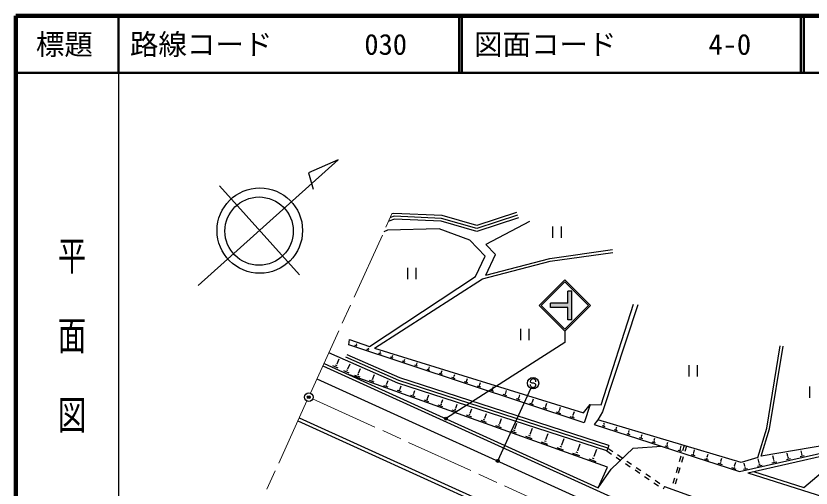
# Model space of a CAD drawing. Units: millimetres, scale not verified. Extents: x 40000 to 680000, y 20000 to 380000.
# Drawn here: x 40000 to 179526, y 297062 to 380000 of the extents above; entities that cross this region are included whole.
import ezdxf
from ezdxf.enums import TextEntityAlignment as Align

# ---------------------------------------------------------------- set-up
doc = ezdxf.new("R2010")
doc.units = ezdxf.units.MM
doc.header["$LTSCALE"] = 1000
doc.header["$PDMODE"] = 32
doc.header["$PDSIZE"] = 500
doc.linetypes.add('CHAIN', pattern=[18.5, 12, -1.5, 3.5, -1.5])
for name, color, linetype, lineweight in [('M-BGD', 7, 'Continuous', 25), ('M-BMK', 2, 'CHAIN', 13), ('M-BMK-SRVR', 3, 'Continuous', 25), ('M-STR-STRC', 7, 'Continuous', 25), ('M-TTL', 2, 'Continuous', 140), ('M-TTL-BAND', 7, 'Continuous', 25), ('M-TTL-LINE', 7, 'Continuous', 50)]:
    doc.layers.add(name, color=color, linetype=linetype, lineweight=lineweight)
doc.layers.add('M-OTRS', color=6, linetype='Continuous')
doc.layers.add('M-TTL-TXT', color=7, linetype='Continuous')
doc.styles.add('@ＭＳ ゴシック', font='')
doc.styles.add('ＭＳ ゴシック', font='')
doc.styles.get('@ＭＳ ゴシック').set_extended_font_data('@MS Gothic')
doc.styles.get('ＭＳ ゴシック').set_extended_font_data('MS Gothic')

msp = doc.modelspace()

# ---------------------------------------------------------------- hatches: boundary and pattern name
at = {"layer": 'M-STR-STRC'}
msp.add_hatch(color=256, dxfattribs=at).paths.add_polyline_path([(133818, 329521), (136818, 329521), (136818, 331646), (137568, 331646), (137568, 326646), (136818, 326646), (136818, 328771), (133818, 328771)])

# ---------------------------------------------------------------- linework, layer by layer
at = {"layer": 'M-BGD'}
for p, q in [((71976, 332637), (96554, 354703)), ((96554, 354703), (91350, 352458)), ((91350, 352458), (92140, 349563)), ((75751, 350137), (89780, 334511)), ((106386, 344817), (105707, 344594)), ((106317, 345321), (105988, 345213)), ((114780, 344922), (106317, 345321)), ((114699, 344425), (106386, 344817)), ((120873, 343202), (114780, 344922)), ((127861, 345495), (120873, 343202)), ((128017, 345020), (120884, 342680)), ((106455, 344314), (105426, 343975)), ((114618, 343929), (106455, 344314)), ((120895, 342157), (114618, 343929)), ((120884, 342680), (114699, 344425)), ((128173, 344545), (120895, 342157)), ((130098, 343890), (122464, 339823)), ((105222, 342366), (104569, 342088)), ((114292, 342572), (105222, 342366)), ((119652, 340614), (114292, 342572)), ((134145, 343026), (134145, 341026)), ((135645, 343026), (135645, 341026)), ((122332, 337779), (119652, 340614)), ((124125, 338066), (122464, 339823)), ((120657, 334223), (122332, 337779)), ((122429, 334464), (124125, 338066)), ((133668, 337393), (144661, 338966)), ((133767, 336902), (144732, 338472)), ((121877, 333804), (133767, 336902)), ((122429, 334464), (133668, 337393)), ((108694, 335767), (108694, 333767)), ((110194, 335767), (110194, 333767)), ((102014, 321906), (120657, 334223)), ((102895, 321652), (121877, 333804)), ((142672, 311669), (148376, 329350)), ((149101, 329246), (142932, 310477)), ((128515, 325066), (128515, 323066)), ((130015, 325066), (130015, 323066)), ((98412, 322205), (98510, 323143)), ((98510, 323143), (102014, 321906)), ((99785, 322300), (99758, 322309)), ((99771, 322305), (99815, 322436)), ((139682, 308517), (98412, 322205)), ((99901, 321975), (99470, 322118)), ((99782, 322158), (99675, 322193)), ((101986, 321283), (101563, 321423)), ((101870, 321463), (101764, 321498)), ((101872, 321603), (101846, 321612)), ((101859, 321607), (101899, 321727)), ((102895, 321652), (139579, 310267)), ((103962, 320917), (103935, 320926)), ((103949, 320921), (103992, 321050)), ((171738, 307583), (174117, 322068)), ((172226, 307470), (174611, 321987)), ((106985, 315480), (94910, 320816)), ((96351, 318890), (96744, 319755)), ((107164, 315948), (97899, 320041)), ((107342, 316415), (98101, 320499)), ((104080, 320589), (103645, 320733)), ((103960, 320773), (103851, 320809)), ((106193, 319888), (105738, 320039)), ((106068, 320081), (105954, 320118)), ((106070, 320231), (106042, 320241)), ((106056, 320236), (106108, 320393)), ((108199, 319539), (108169, 319549)), ((108184, 319544), (108246, 319730)), ((93864, 318512), (185004, 277127)), ((94070, 318967), (142178, 297122)), ((96567, 318108), (95620, 318538)), ((96341, 318553), (96104, 318660)), ((96381, 318877), (96322, 318904)), ((98244, 318031), (98636, 318896)), ((108327, 319180), (107852, 319338)), ((108196, 319382), (108077, 319421)), ((110482, 318465), (109986, 318630)), ((110345, 318676), (110221, 318717)), ((110348, 318840), (110317, 318850)), ((110332, 318845), (110404, 319060)), ((112518, 318134), (112485, 318145)), ((112502, 318140), (112583, 318384)), ((158061, 318645), (158061, 316645)), ((159561, 318645), (159561, 316645)), ((98459, 317249), (97513, 317678)), ((98233, 317694), (97996, 317801)), ((98273, 318018), (98214, 318045)), ((143808, 300713), (98512, 316950)), ((100399, 316539), (99483, 316868)), ((100154, 316937), (99925, 317019)), ((100167, 317243), (100109, 317264)), ((100138, 317253), (100441, 318099)), ((102653, 316291), (102910, 317008)), ((112657, 317744), (112140, 317915)), ((112515, 317963), (112385, 318006)), ((114854, 317015), (114316, 317194)), ((114706, 317244), (114571, 317288)), ((114709, 317422), (114675, 317433)), ((114692, 317427), (114783, 317701)), ((116903, 316708), (117004, 317012)), ((92830, 316235), (183934, 274867)), ((102888, 315647), (102061, 315943)), ((102667, 316006), (102460, 316080)), ((102679, 316282), (102627, 316301)), ((105102, 315355), (105055, 315371)), ((105079, 315363), (105291, 315956)), ((143663, 303612), (106985, 315480)), ((143885, 304066), (107164, 315948)), ((144039, 304541), (107342, 316415)), ((117072, 316280), (116512, 316465)), ((116918, 316517), (116778, 316564)), ((116921, 316702), (116886, 316714)), ((119311, 315537), (118730, 315730)), ((119151, 315784), (119006, 315832)), ((119154, 315976), (119118, 315988)), ((119136, 315982), (119247, 316316)), ((121391, 315249), (121512, 315613)), ((105290, 314786), (104549, 315052)), ((105092, 315108), (104906, 315174)), ((107642, 313943), (106931, 314198)), ((107452, 314252), (107275, 314315)), ((107462, 314489), (107418, 314505)), ((107440, 314497), (107624, 315011)), ((109819, 313669), (110022, 314235)), ((121572, 314787), (120969, 314987)), ((121406, 315043), (121256, 315093)), ((121410, 315242), (121372, 315255)), ((123856, 314030), (123230, 314237)), ((123683, 314295), (123527, 314347)), ((123687, 314502), (123648, 314515)), ((123667, 314508), (123798, 314903)), ((125966, 313761), (126107, 314186)), ((179232, 314922), (179232, 312922)), ((110032, 313086), (109284, 313354)), ((109832, 313411), (109645, 313478)), ((109843, 313661), (109796, 313678)), ((112250, 312557), (112053, 312628)), ((112261, 312820), (112211, 312837)), ((112236, 312829), (112458, 313447)), ((114691, 311975), (114932, 312646)), ((126161, 313265), (125513, 313480)), ((125983, 313540), (125821, 313593)), ((125986, 313754), (125946, 313768)), ((128488, 312493), (127819, 312715)), ((128304, 312777), (128136, 312833)), ((128308, 312999), (128266, 313013)), ((128287, 313006), (128438, 313463)), ((130630, 312244), (130792, 312732)), ((112460, 312216), (111674, 312498)), ((114926, 311332), (114101, 311628)), ((114705, 311690), (114499, 311764)), ((114717, 311965), (114665, 311984)), ((117184, 311107), (117445, 311833)), ((130839, 311714), (130146, 311943)), ((130648, 312007), (130475, 312065)), ((130652, 312237), (130609, 312251)), ((133212, 310926), (132496, 311164)), ((133015, 311230), (132836, 311289)), ((133019, 311467), (132974, 311482)), ((132996, 311474), (133169, 311995)), ((135385, 310697), (135569, 311250)), ((139579, 310267), (140762, 311759)), ((140762, 311759), (139682, 308517)), ((140762, 311759), (142672, 311669)), ((117431, 310434), (116567, 310744)), ((117200, 310809), (116984, 310887)), ((117211, 311098), (117157, 311117)), ((119975, 309522), (119071, 309846)), ((119733, 309915), (119507, 309996)), ((119746, 310216), (119689, 310237)), ((119717, 310226), (119997, 311007)), ((122290, 309332), (122590, 310168)), ((135608, 310132), (134869, 310377)), ((135404, 310445), (135220, 310506)), ((135409, 310690), (135362, 310705)), ((137822, 309905), (137774, 309921)), ((137798, 309913), (137992, 310498)), ((142932, 310477), (142102, 309077)), ((89481, 308860), (145126, 283593)), ((89729, 309406), (145374, 284139)), ((122559, 308596), (121615, 308934)), ((122306, 309006), (122070, 309091)), ((122319, 309321), (122260, 309342)), ((124934, 308412), (124872, 308434)), ((124903, 308423), (125223, 309316)), ((127558, 307499), (127899, 308450)), ((138027, 309329), (137265, 309582)), ((137817, 309653), (137627, 309716)), ((142102, 309077), (141480, 308247)), ((167281, 301579), (142102, 309077)), ((143181, 308274), (143247, 308475)), ((125184, 307655), (124199, 308008)), ((124920, 308083), (124674, 308171)), ((127850, 306699), (126823, 307067)), ((127576, 307145), (127319, 307237)), ((127590, 307488), (127526, 307511)), ((130254, 306561), (130616, 307571)), ((141480, 308247), (166963, 299952)), ((142848, 308065), (143327, 307909)), ((143075, 308150), (143194, 308111)), ((143166, 308279), (143196, 308269)), ((144994, 307366), (145500, 307202)), ((145233, 307456), (145360, 307415)), ((145330, 307593), (145362, 307582)), ((145346, 307588), (145424, 307827)), ((147539, 306892), (147629, 307170)), ((170186, 302430), (171738, 307583)), ((170774, 302648), (172226, 307470)), ((130559, 305728), (129489, 306112)), ((130273, 306193), (130005, 306289)), ((130287, 306550), (130220, 306573)), ((133027, 305596), (132958, 305621)), ((132993, 305609), (133376, 306678)), ((135774, 304641), (136179, 305771)), ((147168, 306659), (147701, 306485)), ((147420, 306754), (147553, 306710)), ((147522, 306897), (147555, 306887)), ((149369, 305942), (149930, 305760)), ((149634, 306042), (149774, 305996)), ((149741, 306193), (149776, 306182)), ((149759, 306188), (149862, 306505)), ((152007, 305474), (152124, 305832)), ((133309, 304742), (132197, 305141)), ((133012, 305225), (132734, 305325)), ((135795, 304243), (135506, 304346)), ((135810, 304628), (135738, 304654)), ((138600, 303658), (139027, 304849)), ((144039, 304541), (143885, 304066)), ((148279, 304104), (153282, 304405)), ((151597, 305217), (152187, 305025)), ((151876, 305322), (152024, 305274)), ((151989, 305480), (152026, 305468)), ((153855, 304482), (154473, 304281)), ((154147, 304592), (154302, 304541)), ((154265, 304758), (154304, 304746)), ((154285, 304752), (154414, 305150)), ((156591, 304021), (156734, 304459)), ((157257, 304564), (156973, 303605)), ((157640, 304451), (157357, 303492)), ((166963, 299952), (186977, 304514)), ((185654, 305188), (170774, 302648)), ((136104, 303741), (134948, 304155)), ((138942, 302723), (137742, 303153)), ((138621, 303245), (138321, 303352)), ((138638, 303645), (138562, 303672)), ((141470, 302660), (141919, 303914)), ((143885, 304066), (143663, 303612)), ((143663, 303612), (144491, 303051)), ((143885, 304066), (144713, 303505)), ((144422, 300399), (148279, 304104)), ((145540, 302944), (146368, 302383)), ((156141, 303738), (156788, 303527)), ((156447, 303853), (156609, 303800)), ((156571, 304027), (156611, 304014)), ((158456, 302984), (159132, 302764)), ((158776, 303104), (158945, 303049)), ((158905, 303287), (158947, 303273)), ((158926, 303280), (159083, 303760)), ((161292, 302529), (161461, 303051)), ((168437, 299775), (185189, 303594)), ((175456, 302622), (175330, 303172)), ((177633, 302641), (178322, 302798)), ((177884, 303133), (177779, 303591)), ((177845, 302906), (178017, 302946)), ((177862, 303128), (177905, 303137)), ((178271, 297152), (185445, 303296)), ((141825, 301690), (140580, 302136)), ((141492, 302231), (141181, 302342)), ((141509, 302646), (141431, 302674)), ((145319, 302490), (146147, 301929)), ((147196, 301822), (148024, 301261)), ((156690, 302646), (156406, 301687)), ((157073, 302533), (156790, 301574)), ((160801, 302221), (161507, 301991)), ((161134, 302346), (161311, 302289)), ((161270, 302537), (161314, 302522)), ((163175, 301448), (163911, 301208)), ((163523, 301579), (163707, 301519)), ((163664, 301777), (163710, 301762)), ((163687, 301770), (163871, 302334)), ((166113, 301000), (166310, 301607)), ((170186, 302430), (167281, 301579)), ((167915, 300893), (167783, 301472)), ((170409, 301519), (170248, 302226)), ((170383, 301513), (170435, 301525)), ((172660, 301507), (173486, 301695)), ((172960, 302097), (172813, 302743)), ((172914, 301825), (173120, 301872)), ((172934, 302091), (172986, 302103)), ((175181, 302082), (175938, 302254)), ((175413, 302373), (175602, 302416)), ((175432, 302616), (175479, 302627)), ((142178, 297122), (143808, 300713)), ((142178, 297122), (144422, 300399)), ((146974, 301368), (147802, 300807)), ((148630, 300246), (149458, 299685)), ((148852, 300700), (149680, 300139)), ((156123, 300728), (155839, 299769)), ((156506, 300615), (156223, 299656)), ((165580, 300665), (166346, 300415)), ((165942, 300801), (166134, 300739)), ((166089, 301008), (166137, 300992)), ((167645, 300364), (168387, 300533)), ((167873, 300650), (168058, 300692)), ((167892, 300888), (167938, 300899)), ((169395, 299993), (178271, 297152)), ((170107, 300925), (170939, 301115)), ((170362, 301246), (170570, 301293)), ((150286, 299124), (151114, 298563)), ((150507, 299578), (151335, 299017)), ((155555, 298810), (155272, 297851)), ((155939, 298697), (155655, 297738)), ((168437, 299775), (187439, 293693)), ((151941, 298002), (152769, 297441)), ((152163, 298456), (152991, 297895)), ((153826, 297329), (153598, 296879)), ((153819, 297334), (153826, 297329)), ((153826, 297329), (174163, 290071))]:
    msp.add_line(p, q, dxfattribs=at)
for centre, radius in [((82794, 342293), 7500), ((82671, 342194), 6000)]:
    msp.add_circle(centre, radius, dxfattribs=at)
at = {"layer": 'M-BMK'}
for p, q in [((91693, 313731), (105988, 345213)), ((92066, 312738), (181753, 272013)), ((91073, 312365), (70359, 266748))]:
    msp.add_line(p, q, dxfattribs=at)
at = {"layer": 'M-BMK-SRVR'}
msp.add_circle((91383, 313048), 750, dxfattribs=at)
msp.add_circle((91383, 313048), 750, dxfattribs=at)
msp.add_point((91383, 313048), dxfattribs=at)
msp.add_point((91383, 313048), dxfattribs=at)
msp.add_point((91383, 313048), dxfattribs=at)
msp.add_point((91383, 313048), dxfattribs=at)
at = {"layer": 'M-OTRS'}
msp.add_point((91383, 313048), dxfattribs=at)
at = {"layer": 'M-STR-STRC'}
for p, q in [((131818, 329146), (136318, 333646)), ((140818, 329146), (136318, 333646)), ((132172, 329146), (136318, 333292)), ((140465, 329146), (136318, 333292)), ((137568, 331646), (136818, 331646)), ((136818, 329521), (136818, 331646)), ((137568, 326646), (137568, 331646)), ((133818, 328771), (133818, 329521)), ((136818, 329521), (133818, 329521)), ((131819, 329146), (136318, 324646)), ((132172, 329146), (136318, 324999)), ((136818, 328771), (133818, 328771)), ((136318, 324646), (140818, 329146)), ((136318, 324999), (140465, 329146)), ((136818, 326646), (136818, 328771)), ((137568, 326646), (136818, 326646)), ((136319, 324646), (136319, 322646)), ((136319, 322646), (115552, 309351)), ((130347, 315635), (130247, 315753)), ((130592, 315495), (130347, 315635)), ((130892, 315493), (130592, 315495)), ((131137, 315381), (130892, 315493)), ((131243, 315245), (131137, 315381)), ((124602, 301973), (130328, 314584))]:
    msp.add_line(p, q, dxfattribs=at)
for centre, radius in [((130742, 315494), 1000), ((115425, 309270), 150), ((115425, 309270), 120), ((115425, 309270), 90), ((115425, 309270), 60), ((115425, 309270), 30), ((124540, 301836), 150), ((124540, 301836), 120), ((124540, 301836), 90), ((124540, 301836), 60), ((124540, 301836), 30)]:
    msp.add_circle(centre, radius, dxfattribs=at)
for centre, start, end in [((130747, 315749), 359.55488, 179.55488), ((130743, 315249), 179.55488, 359.55488)]:
    msp.add_arc(centre, 500, start, end, dxfattribs=at)
for p in [(115425, 309270), (124540, 301836)]:
    msp.add_point(p, dxfattribs=at)
at = {"layer": 'M-TTL'}
for p, q in [((40000, 380000), (40000, 20000)), ((680000, 380000), (40000, 380000))]:
    msp.add_line(p, q, dxfattribs=at)
at = {"layer": 'M-TTL-BAND'}
msp.add_line((58000, 370000), (58000, 20000), dxfattribs=at)
at = {"layer": 'M-TTL-LINE'}
for p, q in [((58000, 380000), (58000, 370000)), ((117750, 380000), (117750, 370000)), ((118250, 380000), (118250, 370000)), ((177750, 380000), (177750, 370000)), ((178250, 380000), (178250, 370000)), ((40000, 370000), (680000, 370000))]:
    msp.add_line(p, q, dxfattribs=at)

# ---------------------------------------------------------------- texts
at = {"layer": 'M-TTL-BAND', "style": '@ＭＳ ゴシック', "width": 1.4}
msp.add_text('平  面  図', height=3666, rotation=270, dxfattribs=at).set_placement((49777, 306475), align=Align.MIDDLE_RIGHT)
at = {"layer": 'M-TTL-TXT', "style": 'ＭＳ ゴシック'}
msp.add_text('標題', height=3666, dxfattribs=at).set_placement((48500, 375000), align=Align.MIDDLE_CENTER)
for s, p in [('路線コード', (60000, 375000)), ('030', (101142, 375000)), ('図面コード', (120380, 375000)), ('4-0', (161521, 375000))]:
    msp.add_text(s, height=3666, dxfattribs=at).set_placement(p, align=Align.MIDDLE_LEFT)

doc.saveas('drawing.dxf')
